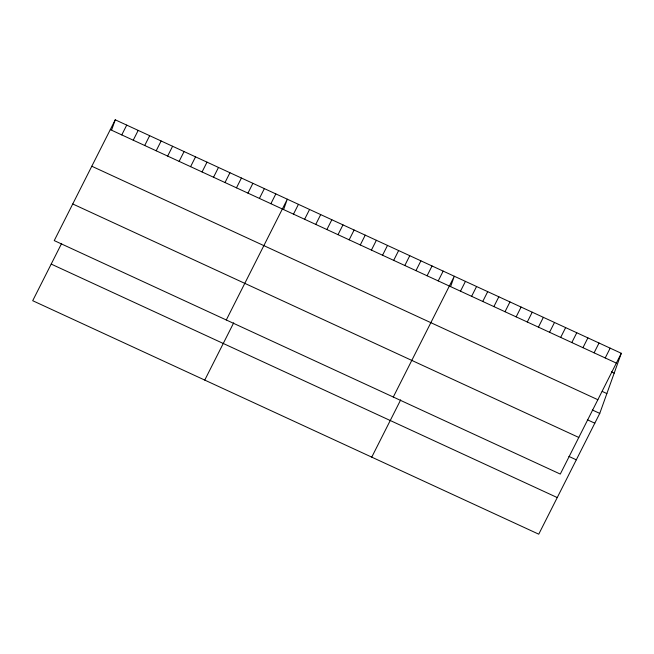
<?xml version="1.0" encoding="UTF-8"?>
<svg xmlns="http://www.w3.org/2000/svg" width="654" height="654" viewBox="0 0 654 654"><rect width="100%" height="100%" fill="white"/><g stroke="black" fill="none" stroke-linecap="round" stroke-linejoin="round"><path stroke-width="0.98" d="M111.695 129.737L115.251 119.813L621.3 353.291L599.759 413.402L538.749 534.187L32.7 300.709L61.64 243.419M283.754 209.117L287.31 199.2L226.292 319.978M450.753 286.166L454.301 276.25L393.291 397.027M115.251 119.813L54.241 240.598L560.29 474.076L621.3 353.291M121.767 134.912L126.721 125.11M133.236 140.201L138.19 130.399M144.714 145.49L149.66 135.697M156.183 150.788L161.129 140.986M167.653 156.077L172.599 146.275M179.122 161.366L184.076 151.573M190.592 166.664L195.546 156.862M202.061 171.953L207.016 162.151M213.531 177.25L218.485 167.449M225.001 182.54L229.955 172.738M236.478 187.829L241.424 178.027M247.948 193.126L252.894 183.324M259.417 198.415L264.363 188.614M270.887 203.705L275.833 193.911M204.759 380.088L233.699 322.798M293.491 214.136L298.437 204.334M304.625 219.27L309.571 209.476M315.759 224.412L320.705 214.61M326.886 229.546L331.84 219.744M338.02 234.68L342.974 224.878M349.154 239.822L354.108 230.02M360.289 244.956L365.234 235.154M371.423 250.09L376.369 240.288M382.557 255.232L387.503 245.43M393.683 260.366L398.638 250.564M404.818 265.499L409.772 255.698M415.952 270.642L420.906 260.84M427.087 275.775L432.041 265.974M438.221 280.909L443.167 271.108M371.75 457.138L400.689 399.847M460.49 291.185L465.435 281.383M471.616 296.319L476.57 286.517M482.75 301.453L487.704 291.659M493.884 306.595L498.839 296.793M505.019 311.729L509.973 301.927M516.153 316.863L521.099 307.069M527.288 322.005L532.233 312.203M538.414 327.139L543.368 317.337M549.548 332.273L554.502 322.479M560.682 337.415L565.636 327.613M571.817 342.549L576.771 332.747M582.951 347.683L587.897 337.889M594.085 352.825L599.031 343.023M605.22 357.959L610.166 348.157M110.297 129.615L616.346 363.093M611.408 371.848L614.196 373.132M602.228 391.427L606.871 393.569M91.797 166.239L597.846 399.717M592.336 409.976L599.759 413.402M587.39 419.778L594.813 423.203M72.741 203.974L578.79 437.452M568.89 456.402L576.313 459.827M51.2 264.085L557.249 497.563"/></g></svg>
